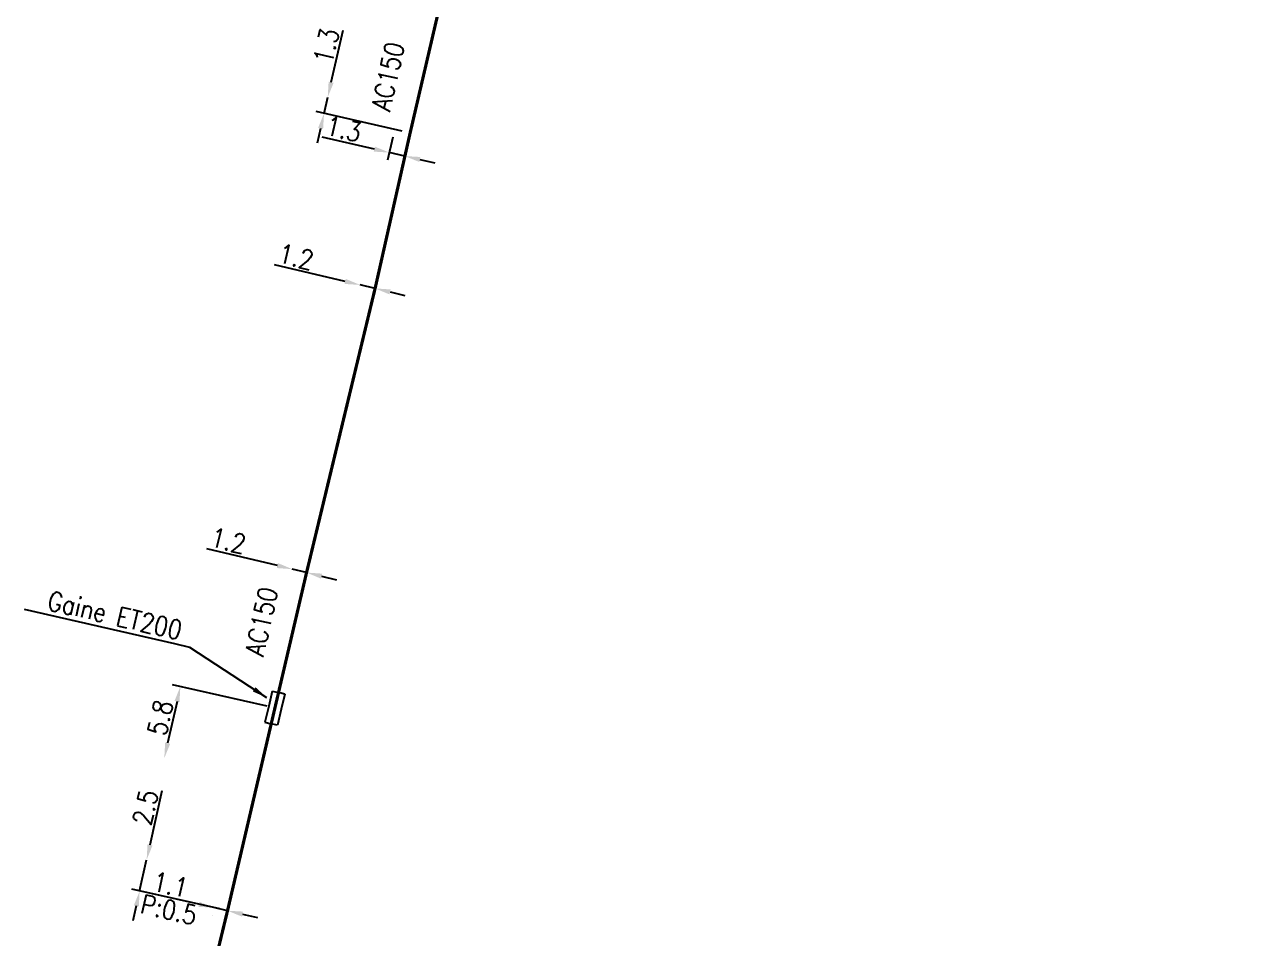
# Model space of a CAD drawing. Header units: millimetres. Extents: x 108000 to 109000, y 147000 to 148000.
# Drawn here: x 108611.2 to 108706.8, y 147245.1 to 147316.6 of the extents above; entities that cross this region are included whole.
import ezdxf
from ezdxf.enums import TextEntityAlignment as Align

# ---------------------------------------------------------------- set-up
doc = ezdxf.new("R2010")
doc.units = ezdxf.units.MM
doc.header["$PDMODE"] = 34
doc.layers.get('Defpoints').update_dxf_attribs({"linetype": 'CONTINUOUS'})
doc.layers.add('G_120', color=4, linetype='CONTINUOUS')
doc.layers.add('G_400', color=7, linetype='CONTINUOUS')
doc.styles.get("Standard").update_dxf_attribs({"font": 'romans.shx', "width": 0.85})
doc.linetypes.add('G_TYPB_AP', pattern='A,5,-0.3,["o",Standard,S=1.5,R=0,X=0,Y=-0.5],-1.65', length=6.95)
doc.dimstyles.get("Standard").update_dxf_attribs({"dimtxt": 1.5, "dimasz": 1.2, "dimexe": 0.625, "dimexo": 0.625, "dimgap": 0.25, "dimtad": 1, "dimdec": 1, "dimzin": 0, "dimdsep": 46, "dimtxsty": 'Standard', "dimcen": -0.5, "dimadec": 0, "dimazin": 0, "dimtfac": 1, "dimtdec": 1, "dimtmove": 0, "dimatfit": 3, "dimfxl": 0, "dimtolj": 1, "dimtzin": 0, "dimarcsym": 0})

# ---------------------------------------------------------------- blocks, each defined once
blk = doc.blocks.new('*D242')
at = {"layer": 'Defpoints', "color": 0, "linetype": 'Continuous', "transparency": 16777216}
for p in [(108637.539, 147296.234), (108637.539, 147296.234), (108638.707, 147295.961)]:
    blk.add_point(p, dxfattribs=at)
at = {"layer": 'G_120', "color": 0, "linetype": 'Continuous', "lineweight": -2, "transparency": 16777216}
for p, q in [((108636.37, 147296.507), (108630.835, 147297.799)), ((108638.707, 147295.961), (108637.539, 147296.234)), ((108639.876, 147295.688), (108641.044, 147295.415))]:
    blk.add_line(p, q, dxfattribs=at)
at = {"layer": 'G_120', "color": 0, "linetype": 'Continuous', "transparency": 16777216}
for points in [[(108636.416, 147296.701), (108636.325, 147296.312), (108637.539, 147296.234)], [(108639.921, 147295.882), (108639.83, 147295.493), (108638.707, 147295.961)]]:
    blk.add_solid(points, dxfattribs=at)
at = {"layer": 'G_120', "color": 0, "linetype": 'Continuous', "transparency": 16777216, "insert": (108632.518, 147298.433), "char_height": 1.5, "attachment_point": 5, "rotation": 346.8531}
blk.add_mtext('\\A1;1.2', dxfattribs=at)
blk = doc.blocks.new('*D243')
at = {"layer": 'Defpoints', "color": 0, "linetype": 'Continuous', "transparency": 16777216}
for p in [(108640.229, 147308.407), (108641.448, 147308.129), (108639.817, 147306.601)]:
    blk.add_point(p, dxfattribs=at)
at = {"layer": 'G_120', "color": 0, "linetype": 'Continuous', "lineweight": -2, "transparency": 16777216}
for p, q in [((108638.647, 147306.868), (108634.563, 147307.799)), ((108640.09, 147307.798), (108639.678, 147305.992)), ((108641.309, 147307.52), (108640.897, 147305.714)), ((108641.036, 147306.323), (108639.817, 147306.601)), ((108642.206, 147306.057), (108643.376, 147305.79))]:
    blk.add_line(p, q, dxfattribs=at)
at = {"layer": 'G_120', "color": 0, "linetype": 'Continuous', "transparency": 16777216}
for points in [[(108638.692, 147307.063), (108638.603, 147306.673), (108639.817, 147306.601)], [(108642.25, 147306.252), (108642.161, 147305.862), (108641.036, 147306.323)]]:
    blk.add_solid(points, dxfattribs=at)
at = {"layer": 'G_120', "color": 0, "linetype": 'Continuous', "transparency": 16777216, "insert": (108636.242, 147308.441), "char_height": 1.5, "attachment_point": 5, "rotation": 347.16168}
blk.add_mtext('\\A1;1.3', dxfattribs=at)
blk = doc.blocks.new('*D244')
at = {"layer": 'Defpoints', "color": 0, "linetype": 'Continuous', "transparency": 16777216}
for p in [(108630.865, 147263.127), (108622.201, 147259.178), (108622.201, 147259.178)]:
    blk.add_point(p, dxfattribs=at)
at = {"layer": 'G_400', "color": 0, "linetype": 'Continuous', "lineweight": -2, "transparency": 16777216}
for p, q in [((108630.255, 147263.264), (108622.85, 147264.926)), ((108623.197, 147263.618), (108622.463, 147260.349))]:
    blk.add_line(p, q, dxfattribs=at)
at = {"layer": 'G_400', "color": 0, "linetype": 'Continuous', "transparency": 16777216}
for points in [[(108623.002, 147263.662), (108623.392, 147263.574), (108623.46, 147264.789)], [(108622.268, 147260.393), (108622.659, 147260.305), (108622.201, 147259.178)]]:
    blk.add_solid(points, dxfattribs=at)
at = {"layer": 'G_400', "color": 0, "linetype": 'Continuous', "transparency": 16777216, "insert": (108621.888, 147262.351), "char_height": 1.5, "attachment_point": 5, "rotation": 77.35096}
blk.add_mtext('\\A1;5.8', dxfattribs=at)
blk = doc.blocks.new('*D245')
at = {"layer": 'Defpoints', "color": 0, "linetype": 'Continuous', "transparency": 16777216}
for p in [(108632.222, 147273.981), (108632.222, 147273.981), (108633.341, 147273.714)]:
    blk.add_point(p, dxfattribs=at)
at = {"layer": 'G_120', "color": 0, "linetype": 'Continuous', "lineweight": -2, "transparency": 16777216}
for p, q in [((108631.055, 147274.26), (108625.527, 147275.582)), ((108633.341, 147273.714), (108632.222, 147273.981)), ((108634.508, 147273.435), (108635.675, 147273.156))]:
    blk.add_line(p, q, dxfattribs=at)
at = {"layer": 'G_120', "color": 0, "linetype": 'Continuous', "transparency": 16777216}
for points in [[(108631.102, 147274.455), (108631.009, 147274.066), (108632.222, 147273.981)], [(108634.554, 147273.629), (108634.461, 147273.24), (108633.341, 147273.714)]]:
    blk.add_solid(points, dxfattribs=at)
at = {"layer": 'G_120', "color": 0, "linetype": 'Continuous', "transparency": 16777216, "insert": (108627.213, 147276.207), "char_height": 1.5, "attachment_point": 5, "rotation": 346.55536}
blk.add_mtext('\\A1;1.2', dxfattribs=at)
blk = doc.blocks.new('*D315')
at = {"layer": 'Defpoints', "color": 0, "linetype": 'Continuous', "transparency": 16777216}
for p in [(108620.821, 147251.219), (108620.821, 147251.219), (108627.152, 147247.236)]:
    blk.add_point(p, dxfattribs=at)
at = {"layer": 'G_120', "color": 0, "linetype": 'Continuous', "lineweight": -2, "transparency": 16777216}
for p, q in [((108621.083, 147252.39), (108622.041, 147256.656)), ((108620.273, 147248.78), (108620.821, 147251.219)), ((108626.543, 147247.373), (108619.663, 147248.917)), ((108620.01, 147247.609), (108619.748, 147246.438))]:
    blk.add_line(p, q, dxfattribs=at)
at = {"layer": 'G_120', "color": 0, "linetype": 'Continuous', "transparency": 16777216}
for points in [[(108620.888, 147252.434), (108621.279, 147252.347), (108620.821, 147251.219)], [(108619.815, 147247.653), (108620.206, 147247.565), (108620.273, 147248.78)]]:
    blk.add_solid(points, dxfattribs=at)
at = {"layer": 'G_120', "color": 0, "linetype": 'Continuous', "transparency": 16777216, "insert": (108620.718, 147255.327), "char_height": 1.5, "attachment_point": 5, "rotation": 77.35096}
blk.add_mtext('\\A1;2.5', dxfattribs=at)
blk = doc.blocks.new('*D316')
at = {"layer": 'Defpoints', "color": 0, "linetype": 'Continuous', "transparency": 16777216}
for p in [(108634.998, 147310.933), (108634.998, 147310.933), (108641.448, 147308.129)]:
    blk.add_point(p, dxfattribs=at)
at = {"layer": 'G_120', "color": 0, "linetype": 'Continuous', "lineweight": -2, "transparency": 16777216}
for p, q in [((108635.264, 147312.103), (108636.195, 147316.187)), ((108634.709, 147309.665), (108634.998, 147310.933)), ((108640.838, 147308.268), (108634.099, 147309.804)), ((108634.442, 147308.495), (108634.175, 147307.325))]:
    blk.add_line(p, q, dxfattribs=at)
at = {"layer": 'G_120', "color": 0, "linetype": 'Continuous', "transparency": 16777216}
for points in [[(108635.069, 147312.147), (108635.459, 147312.058), (108634.998, 147310.933)], [(108634.247, 147308.54), (108634.637, 147308.451), (108634.709, 147309.665)]]:
    blk.add_solid(points, dxfattribs=at)
at = {"layer": 'G_120', "color": 0, "linetype": 'Continuous', "transparency": 16777216, "insert": (108634.888, 147314.952), "char_height": 1.5, "attachment_point": 5, "rotation": 77.16168}
blk.add_mtext('\\A1;1.3', dxfattribs=at)
blk = doc.blocks.new('*D317')
at = {"layer": 'Defpoints', "color": 0, "linetype": 'Continuous', "transparency": 16777216}
for p in [(108626.079, 147247.477), (108626.079, 147247.477), (108627.152, 147247.236)]:
    blk.add_point(p, dxfattribs=at)
at = {"layer": 'G_120', "color": 0, "linetype": 'Continuous', "lineweight": -2, "transparency": 16777216}
for p, q in [((108624.908, 147247.74), (108621.176, 147248.578)), ((108627.152, 147247.236), (108626.079, 147247.477)), ((108625.942, 147246.867), (108625.942, 147246.867)), ((108627.016, 147246.626), (108627.016, 147246.626)), ((108628.323, 147246.974), (108629.494, 147246.711))]:
    blk.add_line(p, q, dxfattribs=at)
at = {"layer": 'G_120', "color": 0, "linetype": 'Continuous', "transparency": 16777216}
for points in [[(108624.952, 147247.935), (108624.864, 147247.545), (108626.079, 147247.477)], [(108628.367, 147247.169), (108628.279, 147246.778), (108627.152, 147247.236)]]:
    blk.add_solid(points, dxfattribs=at)
at = {"layer": 'G_120', "color": 0, "linetype": 'Continuous', "transparency": 16777216, "insert": (108622.676, 147249.266), "char_height": 1.5, "attachment_point": 5, "rotation": 347.35096}
blk.add_mtext('\\A1;1.1', dxfattribs=at)

msp = doc.modelspace()

# ---------------------------------------------------------------- linework, layer by layer
at = {"layer": 'G_120', "linetype": 'G_TYPB_AP', "const_width": 0.25}
msp.add_lwpolyline([(108722.947, 147354.332), (108698.218, 147355.247), (108687.171, 147355.824), (108669.41, 147356.363), (108664.513, 147356.618), (108661.288, 147351.296), (108652.099, 147353.401), (108652.02, 147353.061), (108651.298, 147350.024), (108648.67, 147341.328), (108646.984, 147331.344), (108644.147, 147319.717), (108641.448, 147308.129), (108638.707, 147295.961), (108633.341, 147273.714), (108627.152, 147247.236), (108624.323, 147235.57)], dxfattribs=at)
at = {"layer": 'G_400', "color": 7, "linetype": 'CONTINUOUS'}
for p, q in [((108630.657, 147264.433), (108630.378, 147263.241)), ((108630.657, 147264.433), (108631.144, 147264.319)), ((108631.631, 147264.205), (108631.144, 147264.319)), ((108631.631, 147264.205), (108631.352, 147263.013)), ((108630.378, 147263.241), (108630.086, 147261.992)), ((108631.352, 147263.013), (108631.06, 147261.764)), ((108630.086, 147261.992), (108630.573, 147261.878)), ((108631.06, 147261.764), (108630.573, 147261.878))]:
    msp.add_line(p, q, dxfattribs=at)

# ---------------------------------------------------------------- texts
at = {"layer": 'G_120', "linetype": 'Continuous', "width": 0.85}
for s, rotation, p in [('AC150', 77.67484, (108639.716, 147312.561)), ('AC150', 77.67484, (108629.806, 147269.884)), ('P:0.5', 347.35096, (108622.56, 147247.322))]:
    msp.add_text(s, height=1.5, rotation=rotation, dxfattribs=at).set_placement(p, align=Align.MIDDLE)
at = {"layer": 'G_400', "linetype": 'Continuous', "insert": (108623.39, 147268.429), "char_height": 1.5, "attachment_point": 9, "rotation": 347.05091}
msp.add_mtext('\\A1;Gaine ET200', dxfattribs=at)

# ---------------------------------------------------------------- dimensions: what is measured, and where the dimension line sits
at = {"layer": 'G_120', "linetype": 'Continuous'}
for base, p1, p2, angle, picture, middle in [((108634.998, 147310.933), (108641.448, 147308.129), (108634.998, 147310.933), 257.16168, '*D316', (108635.863, 147314.73)), ((108639.8171, 147306.601), (108641.4475, 147308.1295), (108640.2288, 147308.4072), 347.16168, '*D243', (108636.0198, 147307.4664)), ((108637.539, 147296.234), (108638.707, 147295.961), (108637.539, 147296.234), 346.8531, '*D242', (108632.291, 147297.459)), ((108632.2222, 147273.98108), (108633.34068, 147273.7137), (108632.2222, 147273.98108), 346.55536, '*D245', (108626.9806, 147275.23412)), ((108620.821, 147251.219), (108627.152, 147247.236), (108620.821, 147251.219), 257.35096, '*D315', (108621.693, 147255.108)), ((108626.079, 147247.477), (108627.152, 147247.236), (108626.079, 147247.477), 347.35096, '*D317', (108622.457, 147248.29))]:
    dim = msp.add_linear_dim(base=base, p1=p1, p2=p2, angle=angle, dimstyle='Standard', dxfattribs=at)
    dim.commit()
    dim.dimension.update_dxf_attribs({"geometry": picture, "text_midpoint": middle, "dimtype": 160})
at = {"layer": 'G_400', "linetype": 'Continuous'}
dim = msp.add_linear_dim(base=(108622.201, 147259.178), p1=(108630.865, 147263.127), p2=(108622.201, 147259.178), angle=77.35096, dimstyle='Standard', dxfattribs=at)
dim.commit()
dim.dimension.update_dxf_attribs({"geometry": '*D244', "text_midpoint": (108622.864, 147262.132), "dimtype": 160})

# ---------------------------------------------------------------- leaders
at = {"layer": 'G_400', "linetype": 'Continuous', "annotation_type": 0, "has_hookline": 1, "hookline_direction": 1, "text_width": 11.839, "horizontal_direction": (0.97457, -0.224085, 0)}
msp.add_leader([(108630.238, 147263.916), (108624.201, 147267.856), (108623.031, 147268.125)], dimstyle='Standard', override={"dimgap": 0.25, "dimtad": 1}, dxfattribs=at)

doc.saveas('drawing.dxf')
